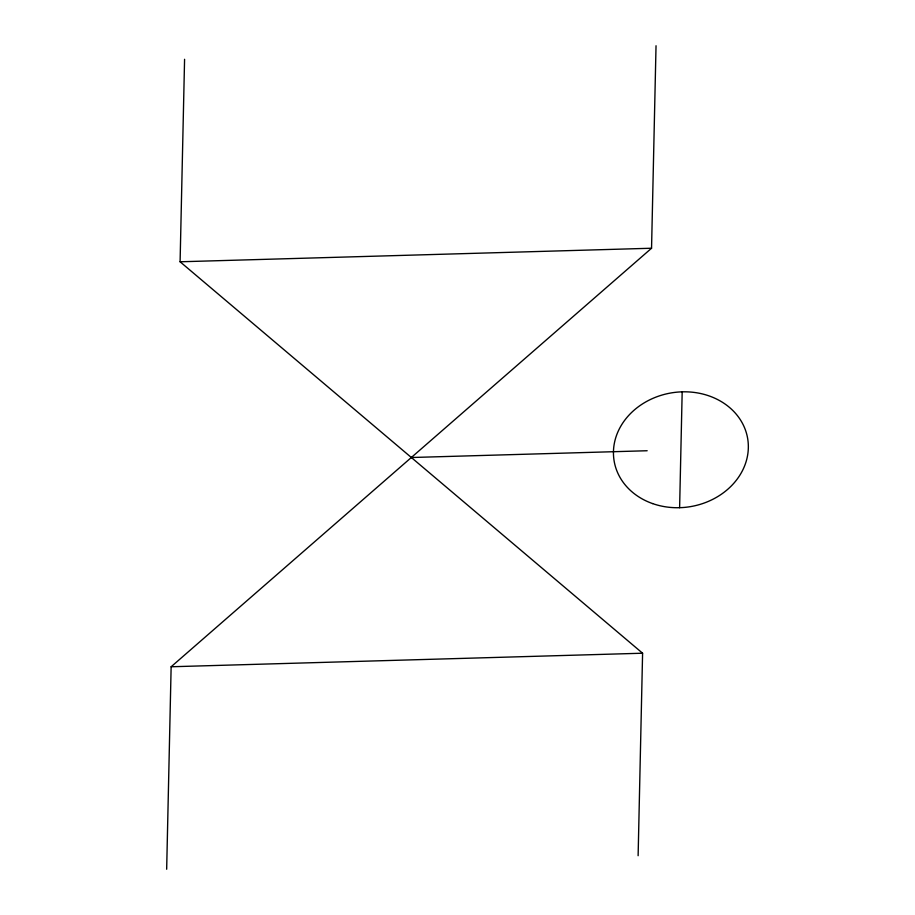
<?xml version="1.0" encoding="UTF-8"?>
<svg xmlns="http://www.w3.org/2000/svg" width="915" height="915" viewBox="0 0 915 915"><rect width="100%" height="100%" fill="white"/><g stroke="black" fill="none" stroke-linecap="round" stroke-linejoin="round"><path stroke-width="1.37" d="M166.667 869.25L171.139 666.761L651.549 248.239L656.032 45.75M638.121 855.708L642.593 653.219L180.095 261.781L184.578 59.292M679.616 507.699L682.178 391.837M180.095 261.781L651.549 248.239M411.441 457.511L647.168 450.74M171.139 666.761L642.593 653.219M652.589 503.582A67.71 57.668 -9.5 0 0 748.07 441.499A67.71 57.668 -9.5 0 0 642.021 404.213A67.71 57.668 -9.5 0 0 652.589 503.582"/></g></svg>
